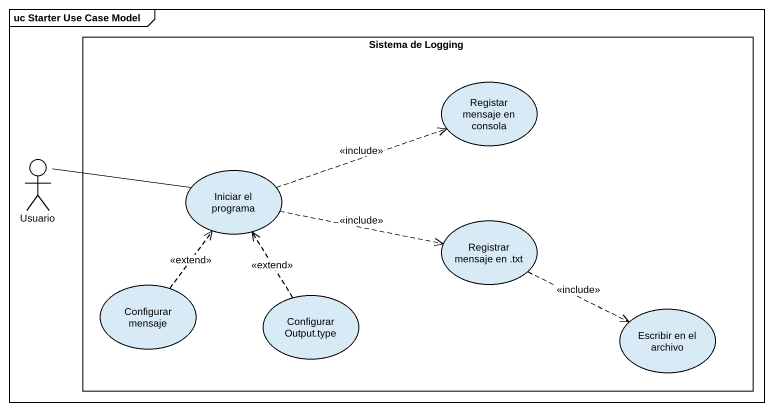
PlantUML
@startuml
mainframe uc Starter Use Case Model
rectangle "Sistema de Logging" as Sistema_de_Logging {
  usecase "Registar mensaje en consola" as Registar_mensaje_en_consola
  usecase "Iniciar el programa" as Iniciar_el_programa
  usecase "Registrar mensaje en .txt" as Registrar_mensaje_en_txt
  usecase "Configurar mensaje" as Configurar_mensaje
  usecase "Configurar Output.type" as Configurar_Output_type
  usecase "Escribir en el archivo" as Escribir_en_el_archivo
}
actor Usuario
Usuario -right- Iniciar_el_programa
Iniciar_el_programa .right.> Registar_mensaje_en_consola : <<include>>
Iniciar_el_programa .right.> Registrar_mensaje_en_txt : <<include>>
Registrar_mensaje_en_txt .right.> Escribir_en_el_archivo : <<include>>
Configurar_mensaje .up.> Iniciar_el_programa : <<extend>>
Configurar_Output_type .up.> Iniciar_el_programa : <<extend>>
@enduml
